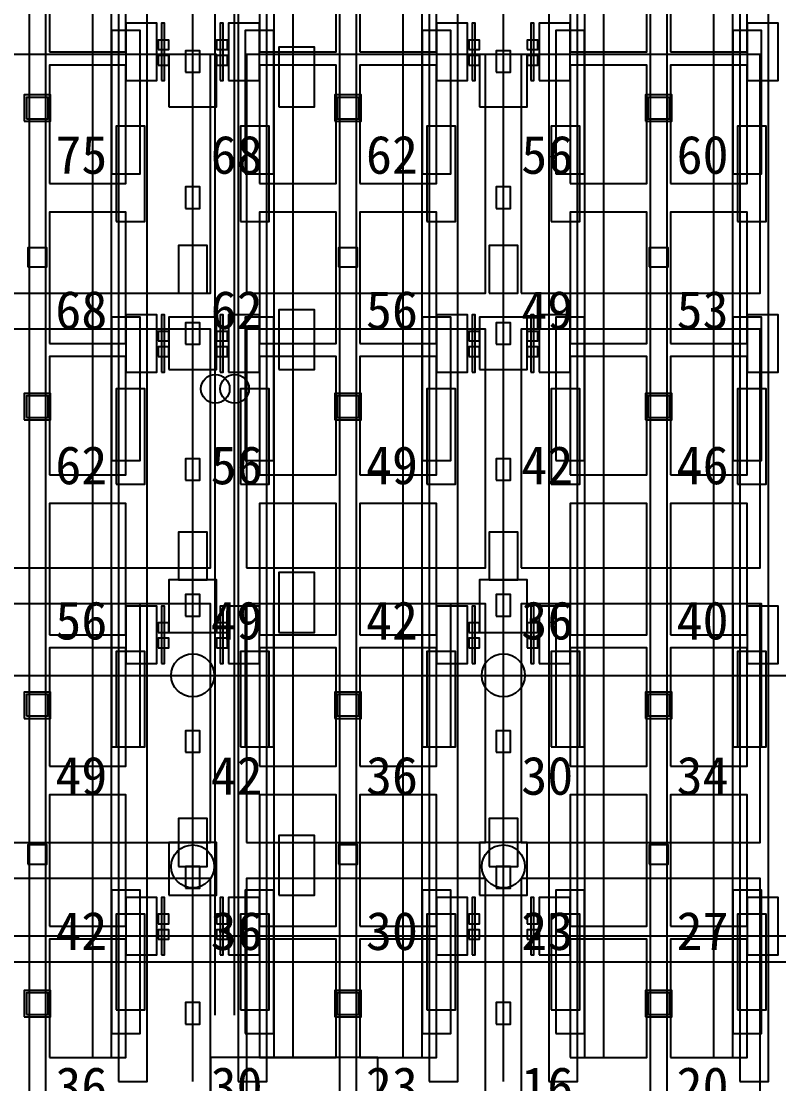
# Model space of a CAD drawing. Header units: metres. Extents: x -1640 to 1560, y -268 to 2338.
# Drawn here: x -196.93 to -165.22, y 889.9 to 934.39 of the extents above; entities that cross this region are included whole.
import ezdxf

# ---------------------------------------------------------------- set-up
doc = ezdxf.new("R2010")
doc.units = ezdxf.units.M
for name, color, linetype in [('1F_CHL', 4, 'Continuous'), ('1F_EHS_GAS_DETECTOR', 6, 'Continuous'), ('1F_PUMP', 2, 'Continuous'), ('1F_SCR', 3, 'Continuous'), ('1F_STRUCT_COLUMN', 8, 'Continuous'), ('2F_CSF_LATERAL_RACK_CONCEPT', 9, 'Continuous'), ('2F_EHS_GAS_DETECTOR', 6, 'Continuous'), ('2F_RFG', 5, 'Continuous'), ('2F_STRUCT_COLUMN', 8, 'Continuous'), ('2F_VMB', 6, 'Continuous'), ('3F_CLEANROOM_OVERHEAD_PIPE_DUCT_CONCEPT', 9, 'Continuous'), ('3F_EHS_EGRESS_DIST_M', 2, 'Continuous'), ('3F_FOUP', 5, 'Continuous'), ('3F_OHT', 9, 'Continuous'), ('3F_OHTV', 1, 'Continuous'), ('3F_PHOTO', 1, 'Continuous'), ('3F_STRUCT_COLUMN', 8, 'Continuous'), ('3F_TBAR', 6, 'Continuous'), ('4F_FFU', 1, 'Continuous'), ('4F_STRUCT_PLENUM_TRUSS_CONCEPT', 9, 'Continuous'), ('5F_CHL', 4, 'Continuous'), ('5F_EHS_GAS_DETECTOR', 6, 'Continuous'), ('5F_PUMP', 2, 'Continuous'), ('5F_SCR', 3, 'Continuous'), ('5F_STRUCT_COLUMN', 8, 'Continuous'), ('6F_CSF_LATERAL_RACK_CONCEPT', 9, 'Continuous'), ('6F_EHS_GAS_DETECTOR', 6, 'Continuous'), ('6F_RFG', 5, 'Continuous'), ('6F_STRUCT_COLUMN', 8, 'Continuous'), ('6F_VMB', 6, 'Continuous'), ('7F_CLEANROOM_OVERHEAD_PIPE_DUCT_CONCEPT', 9, 'Continuous'), ('7F_EHS_EGRESS_DIST_M', 2, 'Continuous'), ('7F_FOUP', 5, 'Continuous'), ('7F_OHT', 9, 'Continuous'), ('7F_OHTV', 1, 'Continuous'), ('7F_PHOTO', 1, 'Continuous'), ('7F_STRUCT_COLUMN', 8, 'Continuous'), ('7F_TBAR', 6, 'Continuous'), ('8F_FFU', 1, 'Continuous'), ('8F_STRUCT_PLENUM_TRUSS_CONCEPT', 9, 'Continuous'), ('RF_RSC', 4, 'Continuous'), ('UTIL_GAS.SPEC_CONCEPT', 3, 'Continuous'), ('UTIL_PCW.R_CONCEPT', 1, 'Continuous'), ('UTIL_PCW.R_RISER', 1, 'Continuous'), ('UTIL_PCW.S_CONCEPT', 6, 'Continuous'), ('UTIL_PCW.S_RISER', 6, 'Continuous'), ('UTIL_UPW.R_CONCEPT', 2, 'Continuous'), ('UTIL_UPW.S_CONCEPT', 1, 'Continuous')]:
    doc.layers.add(name, color=color, linetype=linetype)

msp = doc.modelspace()

# ---------------------------------------------------------------- linework, layer by layer
at = {"layer": '1F_CHL'}
for points in [[(-186.15, 930.8), (-184.65, 930.8), (-184.65, 933.3), (-186.15, 933.3)], [(-186.15, 919.8), (-184.65, 919.8), (-184.65, 922.3), (-186.15, 922.3)], [(-186.15, 908.8), (-184.65, 908.8), (-184.65, 911.3), (-186.15, 911.3)], [(-186.15, 897.8), (-184.65, 897.8), (-184.65, 900.3), (-186.15, 900.3)]]:
    msp.add_lwpolyline(points, close=True, dxfattribs=at)
at = {"layer": '1F_EHS_GAS_DETECTOR'}
for centre in [(-189.75, 899), (-176.75, 899)]:
    msp.add_circle(centre, 0.9, dxfattribs=at)
at = {"layer": '1F_PUMP'}
for points in [[(-192.95, 926), (-191.75, 926), (-191.75, 930), (-192.95, 930)], [(-187.75, 926), (-186.55, 926), (-186.55, 930), (-187.75, 930)], [(-179.95, 926), (-178.75, 926), (-178.75, 930), (-179.95, 930)], [(-174.75, 926), (-173.55, 926), (-173.55, 930), (-174.75, 930)], [(-166.95, 926), (-165.75, 926), (-165.75, 930), (-166.95, 930)], [(-192.95, 915), (-191.75, 915), (-191.75, 919), (-192.95, 919)], [(-187.75, 915), (-186.55, 915), (-186.55, 919), (-187.75, 919)], [(-179.95, 915), (-178.75, 915), (-178.75, 919), (-179.95, 919)], [(-174.75, 915), (-173.55, 915), (-173.55, 919), (-174.75, 919)], [(-166.95, 915), (-165.75, 915), (-165.75, 919), (-166.95, 919)], [(-192.95, 904), (-191.75, 904), (-191.75, 908), (-192.95, 908)], [(-187.75, 904), (-186.55, 904), (-186.55, 908), (-187.75, 908)], [(-179.95, 904), (-178.75, 904), (-178.75, 908), (-179.95, 908)], [(-174.75, 904), (-173.55, 904), (-173.55, 908), (-174.75, 908)], [(-166.95, 904), (-165.75, 904), (-165.75, 908), (-166.95, 908)], [(-192.95, 893), (-191.75, 893), (-191.75, 897), (-192.95, 897)], [(-187.75, 893), (-186.55, 893), (-186.55, 897), (-187.75, 897)], [(-179.95, 893), (-178.75, 893), (-178.75, 897), (-179.95, 897)], [(-174.75, 893), (-173.55, 893), (-173.55, 897), (-174.75, 897)], [(-166.95, 893), (-165.75, 893), (-165.75, 897), (-166.95, 897)]]:
    msp.add_lwpolyline(points, close=True, dxfattribs=at)
at = {"layer": '1F_SCR'}
for points in [[(-190.75, 930.8), (-188.75, 930.8), (-188.75, 933), (-190.75, 933)], [(-177.75, 930.8), (-175.75, 930.8), (-175.75, 933), (-177.75, 933)], [(-190.75, 919.8), (-188.75, 919.8), (-188.75, 922), (-190.75, 922)], [(-177.75, 919.8), (-175.75, 919.8), (-175.75, 922), (-177.75, 922)], [(-190.75, 908.8), (-188.75, 908.8), (-188.75, 911), (-190.75, 911)], [(-177.75, 908.8), (-175.75, 908.8), (-175.75, 911), (-177.75, 911)], [(-190.75, 897.8), (-188.75, 897.8), (-188.75, 900), (-190.75, 900)], [(-177.75, 897.8), (-175.75, 897.8), (-175.75, 900), (-177.75, 900)]]:
    msp.add_lwpolyline(points, close=True, dxfattribs=at)
at = {"layer": '1F_STRUCT_COLUMN'}
for points in [[(-196.8, 930.2), (-195.7, 930.2), (-195.7, 931.3), (-196.8, 931.3)], [(-183.8, 930.2), (-182.7, 930.2), (-182.7, 931.3), (-183.8, 931.3)], [(-170.8, 930.2), (-169.7, 930.2), (-169.7, 931.3), (-170.8, 931.3)], [(-196.8, 917.7), (-195.7, 917.7), (-195.7, 918.8), (-196.8, 918.8)], [(-183.8, 917.7), (-182.7, 917.7), (-182.7, 918.8), (-183.8, 918.8)], [(-170.8, 917.7), (-169.7, 917.7), (-169.7, 918.8), (-170.8, 918.8)], [(-196.8, 905.2), (-195.7, 905.2), (-195.7, 906.3), (-196.8, 906.3)], [(-183.8, 905.2), (-182.7, 905.2), (-182.7, 906.3), (-183.8, 906.3)], [(-170.8, 905.2), (-169.7, 905.2), (-169.7, 906.3), (-170.8, 906.3)], [(-196.8, 892.7), (-195.7, 892.7), (-195.7, 893.8), (-196.8, 893.8)], [(-183.8, 892.7), (-182.7, 892.7), (-182.7, 893.8), (-183.8, 893.8)], [(-170.8, 892.7), (-169.7, 892.7), (-169.7, 893.8), (-170.8, 893.8)]]:
    msp.add_lwpolyline(points, close=True, dxfattribs=at)
at = {"layer": '2F_CSF_LATERAL_RACK_CONCEPT'}
for points in [[(-193.95, 891), (-193.15, 891), (-193.15, 1041), (-193.95, 1041)], [(-186.35, 891), (-185.55, 891), (-185.55, 1041), (-186.35, 1041)], [(-180.95, 891), (-180.15, 891), (-180.15, 1041), (-180.95, 1041)], [(-173.35, 891), (-172.55, 891), (-172.55, 1041), (-173.35, 1041)], [(-167.95, 891), (-167.15, 891), (-167.15, 1041), (-167.95, 1041)]]:
    msp.add_lwpolyline(points, close=True, dxfattribs=at)
at = {"layer": '2F_EHS_GAS_DETECTOR'}
for centre in [(-189.75, 907), (-176.75, 907)]:
    msp.add_circle(centre, 0.9, dxfattribs=at)
at = {"layer": '2F_RFG'}
for points in [[(-193.15, 928), (-191.95, 928), (-191.95, 934), (-193.15, 934)], [(-187.55, 928), (-186.35, 928), (-186.35, 934), (-187.55, 934)], [(-180.15, 928), (-178.95, 928), (-178.95, 934), (-180.15, 934)], [(-174.55, 928), (-173.35, 928), (-173.35, 934), (-174.55, 934)], [(-167.15, 928), (-165.95, 928), (-165.95, 934), (-167.15, 934)], [(-193.15, 916), (-191.95, 916), (-191.95, 922), (-193.15, 922)], [(-187.55, 916), (-186.35, 916), (-186.35, 922), (-187.55, 922)], [(-180.15, 916), (-178.95, 916), (-178.95, 922), (-180.15, 922)], [(-174.55, 916), (-173.35, 916), (-173.35, 922), (-174.55, 922)], [(-167.15, 916), (-165.95, 916), (-165.95, 922), (-167.15, 922)], [(-193.15, 904), (-191.95, 904), (-191.95, 910), (-193.15, 910)], [(-187.55, 904), (-186.35, 904), (-186.35, 910), (-187.55, 910)], [(-180.15, 904), (-178.95, 904), (-178.95, 910), (-180.15, 910)], [(-174.55, 904), (-173.35, 904), (-173.35, 910), (-174.55, 910)], [(-167.15, 904), (-165.95, 904), (-165.95, 910), (-167.15, 910)], [(-193.15, 892), (-191.95, 892), (-191.95, 898), (-193.15, 898)], [(-187.55, 892), (-186.35, 892), (-186.35, 898), (-187.55, 898)], [(-180.15, 892), (-178.95, 892), (-178.95, 898), (-180.15, 898)], [(-174.55, 892), (-173.35, 892), (-173.35, 898), (-174.55, 898)], [(-167.15, 892), (-165.95, 892), (-165.95, 898), (-167.15, 898)]]:
    msp.add_lwpolyline(points, close=True, dxfattribs=at)
at = {"layer": '2F_STRUCT_COLUMN'}
for points in [[(-196.7, 930.3), (-195.8, 930.3), (-195.8, 931.2), (-196.7, 931.2)], [(-183.7, 930.3), (-182.8, 930.3), (-182.8, 931.2), (-183.7, 931.2)], [(-170.7, 930.3), (-169.8, 930.3), (-169.8, 931.2), (-170.7, 931.2)], [(-196.7, 917.8), (-195.8, 917.8), (-195.8, 918.7), (-196.7, 918.7)], [(-183.7, 917.8), (-182.8, 917.8), (-182.8, 918.7), (-183.7, 918.7)], [(-170.7, 917.8), (-169.8, 917.8), (-169.8, 918.7), (-170.7, 918.7)], [(-196.7, 905.3), (-195.8, 905.3), (-195.8, 906.2), (-196.7, 906.2)], [(-183.7, 905.3), (-182.8, 905.3), (-182.8, 906.2), (-183.7, 906.2)], [(-170.7, 905.3), (-169.8, 905.3), (-169.8, 906.2), (-170.7, 906.2)], [(-196.7, 892.8), (-195.8, 892.8), (-195.8, 893.7), (-196.7, 893.7)], [(-183.7, 892.8), (-182.8, 892.8), (-182.8, 893.7), (-183.7, 893.7)], [(-170.7, 892.8), (-169.8, 892.8), (-169.8, 893.7), (-170.7, 893.7)]]:
    msp.add_lwpolyline(points, close=True, dxfattribs=at)
at = {"layer": '2F_VMB'}
for points in [[(-190.35, 923), (-189.15, 923), (-189.15, 925), (-190.35, 925)], [(-177.35, 923), (-176.15, 923), (-176.15, 925), (-177.35, 925)], [(-190.35, 911), (-189.15, 911), (-189.15, 913), (-190.35, 913)], [(-177.35, 911), (-176.15, 911), (-176.15, 913), (-177.35, 913)], [(-190.35, 899), (-189.15, 899), (-189.15, 901), (-190.35, 901)], [(-177.35, 899), (-176.15, 899), (-176.15, 901), (-177.35, 901)]]:
    msp.add_lwpolyline(points, close=True, dxfattribs=at)
at = {"layer": '3F_CLEANROOM_OVERHEAD_PIPE_DUCT_CONCEPT'}
for points in [[(-192.85, 890), (-191.65, 890), (-191.65, 1042), (-192.85, 1042)], [(-187.85, 890), (-186.65, 890), (-186.65, 1042), (-187.85, 1042)], [(-179.85, 890), (-178.65, 890), (-178.65, 1042), (-179.85, 1042)], [(-174.85, 890), (-173.65, 890), (-173.65, 1042), (-174.85, 1042)], [(-166.85, 890), (-165.65, 890), (-165.65, 1042), (-166.85, 1042)]]:
    msp.add_lwpolyline(points, close=True, dxfattribs=at)
at = {"layer": '3F_FOUP'}
for points in [[(-191.2, 933.2), (-190.75, 933.2), (-190.75, 933.6), (-191.2, 933.6)], [(-188.75, 933.2), (-188.3, 933.2), (-188.3, 933.6), (-188.75, 933.6)], [(-178.2, 933.2), (-177.75, 933.2), (-177.75, 933.6), (-178.2, 933.6)], [(-175.75, 933.2), (-175.3, 933.2), (-175.3, 933.6), (-175.75, 933.6)], [(-191.2, 932.55), (-190.75, 932.55), (-190.75, 932.95), (-191.2, 932.95)], [(-188.75, 932.55), (-188.3, 932.55), (-188.3, 932.95), (-188.75, 932.95)], [(-178.2, 932.55), (-177.75, 932.55), (-177.75, 932.95), (-178.2, 932.95)], [(-175.75, 932.55), (-175.3, 932.55), (-175.3, 932.95), (-175.75, 932.95)], [(-191.2, 921), (-190.75, 921), (-190.75, 921.4), (-191.2, 921.4)], [(-188.75, 921), (-188.3, 921), (-188.3, 921.4), (-188.75, 921.4)], [(-178.2, 921), (-177.75, 921), (-177.75, 921.4), (-178.2, 921.4)], [(-175.75, 921), (-175.3, 921), (-175.3, 921.4), (-175.75, 921.4)], [(-191.2, 920.35), (-190.75, 920.35), (-190.75, 920.75), (-191.2, 920.75)], [(-188.75, 920.35), (-188.3, 920.35), (-188.3, 920.75), (-188.75, 920.75)], [(-178.2, 920.35), (-177.75, 920.35), (-177.75, 920.75), (-178.2, 920.75)], [(-175.75, 920.35), (-175.3, 920.35), (-175.3, 920.75), (-175.75, 920.75)], [(-191.2, 908.8), (-190.75, 908.8), (-190.75, 909.2), (-191.2, 909.2)], [(-188.75, 908.8), (-188.3, 908.8), (-188.3, 909.2), (-188.75, 909.2)], [(-178.2, 908.8), (-177.75, 908.8), (-177.75, 909.2), (-178.2, 909.2)], [(-175.75, 908.8), (-175.3, 908.8), (-175.3, 909.2), (-175.75, 909.2)], [(-191.2, 908.15), (-190.75, 908.15), (-190.75, 908.55), (-191.2, 908.55)], [(-188.75, 908.15), (-188.3, 908.15), (-188.3, 908.55), (-188.75, 908.55)], [(-178.2, 908.15), (-177.75, 908.15), (-177.75, 908.55), (-178.2, 908.55)], [(-175.75, 908.15), (-175.3, 908.15), (-175.3, 908.55), (-175.75, 908.55)], [(-191.2, 896.6), (-190.75, 896.6), (-190.75, 897), (-191.2, 897)], [(-188.75, 896.6), (-188.3, 896.6), (-188.3, 897), (-188.75, 897)], [(-178.2, 896.6), (-177.75, 896.6), (-177.75, 897), (-178.2, 897)], [(-175.75, 896.6), (-175.3, 896.6), (-175.3, 897), (-175.75, 897)], [(-191.2, 895.95), (-190.75, 895.95), (-190.75, 896.35), (-191.2, 896.35)], [(-188.75, 895.95), (-188.3, 895.95), (-188.3, 896.35), (-188.75, 896.35)], [(-178.2, 895.95), (-177.75, 895.95), (-177.75, 896.35), (-178.2, 896.35)], [(-175.75, 895.95), (-175.3, 895.95), (-175.3, 896.35), (-175.75, 896.35)]]:
    msp.add_lwpolyline(points, close=True, dxfattribs=at)
at = {"layer": '3F_OHT'}
for p, q in [((-189.75, 890), (-189.75, 962)), ((-176.75, 890), (-176.75, 962))]:
    msp.add_line(p, q, dxfattribs=at)
at = {"layer": '3F_OHTV'}
for points in [[(-190.05, 932.25), (-189.45, 932.25), (-189.45, 933.15), (-190.05, 933.15)], [(-177.05, 932.25), (-176.45, 932.25), (-176.45, 933.15), (-177.05, 933.15)], [(-190.05, 926.55), (-189.45, 926.55), (-189.45, 927.45), (-190.05, 927.45)], [(-177.05, 926.55), (-176.45, 926.55), (-176.45, 927.45), (-177.05, 927.45)], [(-190.05, 920.86), (-189.45, 920.86), (-189.45, 921.76), (-190.05, 921.76)], [(-177.05, 920.86), (-176.45, 920.86), (-176.45, 921.76), (-177.05, 921.76)], [(-190.05, 915.17), (-189.45, 915.17), (-189.45, 916.07), (-190.05, 916.07)], [(-177.05, 915.17), (-176.45, 915.17), (-176.45, 916.07), (-177.05, 916.07)], [(-190.05, 909.48), (-189.45, 909.48), (-189.45, 910.38), (-190.05, 910.38)], [(-177.05, 909.48), (-176.45, 909.48), (-176.45, 910.38), (-177.05, 910.38)], [(-190.05, 903.78), (-189.45, 903.78), (-189.45, 904.68), (-190.05, 904.68)], [(-177.05, 903.78), (-176.45, 903.78), (-176.45, 904.68), (-177.05, 904.68)], [(-190.05, 898.09), (-189.45, 898.09), (-189.45, 898.99), (-190.05, 898.99)], [(-177.05, 898.09), (-176.45, 898.09), (-176.45, 898.99), (-177.05, 898.99)], [(-190.05, 892.4), (-189.45, 892.4), (-189.45, 893.3), (-190.05, 893.3)], [(-177.05, 892.4), (-176.45, 892.4), (-176.45, 893.3), (-177.05, 893.3)]]:
    msp.add_lwpolyline(points, close=True, dxfattribs=at)
at = {"layer": '3F_PHOTO'}
for points in [[(-195.75, 933.1), (-192.55, 933.1), (-192.55, 938.6), (-195.75, 938.6)], [(-186.95, 933.1), (-183.75, 933.1), (-183.75, 938.6), (-186.95, 938.6)], [(-182.75, 933.1), (-179.55, 933.1), (-179.55, 938.6), (-182.75, 938.6)], [(-173.95, 933.1), (-170.75, 933.1), (-170.75, 938.6), (-173.95, 938.6)], [(-169.75, 933.1), (-166.55, 933.1), (-166.55, 938.6), (-169.75, 938.6)], [(-192.55, 931.9), (-191.25, 931.9), (-191.25, 934.3), (-192.55, 934.3)], [(-188.25, 931.9), (-186.95, 931.9), (-186.95, 934.3), (-188.25, 934.3)], [(-179.55, 931.9), (-178.25, 931.9), (-178.25, 934.3), (-179.55, 934.3)], [(-175.25, 931.9), (-173.95, 931.9), (-173.95, 934.3), (-175.25, 934.3)], [(-166.55, 931.9), (-165.25, 931.9), (-165.25, 934.3), (-166.55, 934.3)], [(-195.75, 927.6), (-192.55, 927.6), (-192.55, 932.55), (-195.75, 932.55)], [(-186.95, 927.6), (-183.75, 927.6), (-183.75, 932.55), (-186.95, 932.55)], [(-182.75, 927.6), (-179.55, 927.6), (-179.55, 932.55), (-182.75, 932.55)], [(-173.95, 927.6), (-170.75, 927.6), (-170.75, 932.55), (-173.95, 932.55)], [(-169.75, 927.6), (-166.55, 927.6), (-166.55, 932.55), (-169.75, 932.55)], [(-195.75, 920.9), (-192.55, 920.9), (-192.55, 926.4), (-195.75, 926.4)], [(-186.95, 920.9), (-183.75, 920.9), (-183.75, 926.4), (-186.95, 926.4)], [(-182.75, 920.9), (-179.55, 920.9), (-179.55, 926.4), (-182.75, 926.4)], [(-173.95, 920.9), (-170.75, 920.9), (-170.75, 926.4), (-173.95, 926.4)], [(-169.75, 920.9), (-166.55, 920.9), (-166.55, 926.4), (-169.75, 926.4)], [(-192.55, 919.7), (-191.25, 919.7), (-191.25, 922.1), (-192.55, 922.1)], [(-188.25, 919.7), (-186.95, 919.7), (-186.95, 922.1), (-188.25, 922.1)], [(-179.55, 919.7), (-178.25, 919.7), (-178.25, 922.1), (-179.55, 922.1)], [(-175.25, 919.7), (-173.95, 919.7), (-173.95, 922.1), (-175.25, 922.1)], [(-166.55, 919.7), (-165.25, 919.7), (-165.25, 922.1), (-166.55, 922.1)], [(-195.75, 915.4), (-192.55, 915.4), (-192.55, 920.35), (-195.75, 920.35)], [(-186.95, 915.4), (-183.75, 915.4), (-183.75, 920.35), (-186.95, 920.35)], [(-182.75, 915.4), (-179.55, 915.4), (-179.55, 920.35), (-182.75, 920.35)], [(-173.95, 915.4), (-170.75, 915.4), (-170.75, 920.35), (-173.95, 920.35)], [(-169.75, 915.4), (-166.55, 915.4), (-166.55, 920.35), (-169.75, 920.35)], [(-195.75, 908.7), (-192.55, 908.7), (-192.55, 914.2), (-195.75, 914.2)], [(-186.95, 908.7), (-183.75, 908.7), (-183.75, 914.2), (-186.95, 914.2)], [(-182.75, 908.7), (-179.55, 908.7), (-179.55, 914.2), (-182.75, 914.2)], [(-173.95, 908.7), (-170.75, 908.7), (-170.75, 914.2), (-173.95, 914.2)], [(-169.75, 908.7), (-166.55, 908.7), (-166.55, 914.2), (-169.75, 914.2)], [(-192.55, 907.5), (-191.25, 907.5), (-191.25, 909.9), (-192.55, 909.9)], [(-188.25, 907.5), (-186.95, 907.5), (-186.95, 909.9), (-188.25, 909.9)], [(-179.55, 907.5), (-178.25, 907.5), (-178.25, 909.9), (-179.55, 909.9)], [(-175.25, 907.5), (-173.95, 907.5), (-173.95, 909.9), (-175.25, 909.9)], [(-166.55, 907.5), (-165.25, 907.5), (-165.25, 909.9), (-166.55, 909.9)], [(-195.75, 903.2), (-192.55, 903.2), (-192.55, 908.15), (-195.75, 908.15)], [(-186.95, 903.2), (-183.75, 903.2), (-183.75, 908.15), (-186.95, 908.15)], [(-182.75, 903.2), (-179.55, 903.2), (-179.55, 908.15), (-182.75, 908.15)], [(-173.95, 903.2), (-170.75, 903.2), (-170.75, 908.15), (-173.95, 908.15)], [(-169.75, 903.2), (-166.55, 903.2), (-166.55, 908.15), (-169.75, 908.15)], [(-195.75, 896.5), (-192.55, 896.5), (-192.55, 902), (-195.75, 902)], [(-186.95, 896.5), (-183.75, 896.5), (-183.75, 902), (-186.95, 902)], [(-182.75, 896.5), (-179.55, 896.5), (-179.55, 902), (-182.75, 902)], [(-173.95, 896.5), (-170.75, 896.5), (-170.75, 902), (-173.95, 902)], [(-169.75, 896.5), (-166.55, 896.5), (-166.55, 902), (-169.75, 902)], [(-192.55, 895.3), (-191.25, 895.3), (-191.25, 897.7), (-192.55, 897.7)], [(-188.25, 895.3), (-186.95, 895.3), (-186.95, 897.7), (-188.25, 897.7)], [(-179.55, 895.3), (-178.25, 895.3), (-178.25, 897.7), (-179.55, 897.7)], [(-175.25, 895.3), (-173.95, 895.3), (-173.95, 897.7), (-175.25, 897.7)], [(-166.55, 895.3), (-165.25, 895.3), (-165.25, 897.7), (-166.55, 897.7)], [(-195.75, 891), (-192.55, 891), (-192.55, 895.95), (-195.75, 895.95)], [(-186.95, 891), (-183.75, 891), (-183.75, 895.95), (-186.95, 895.95)], [(-182.75, 891), (-179.55, 891), (-179.55, 895.95), (-182.75, 895.95)], [(-173.95, 891), (-170.75, 891), (-170.75, 895.95), (-173.95, 895.95)], [(-169.75, 891), (-166.55, 891), (-166.55, 895.95), (-169.75, 895.95)]]:
    msp.add_lwpolyline(points, close=True, dxfattribs=at)
at = {"layer": '3F_STRUCT_COLUMN'}
for points in [[(-196.65, 924.1), (-195.85, 924.1), (-195.85, 924.9), (-196.65, 924.9)], [(-183.65, 924.1), (-182.85, 924.1), (-182.85, 924.9), (-183.65, 924.9)], [(-170.65, 924.1), (-169.85, 924.1), (-169.85, 924.9), (-170.65, 924.9)], [(-196.65, 899.1), (-195.85, 899.1), (-195.85, 899.9), (-196.65, 899.9)], [(-183.65, 899.1), (-182.85, 899.1), (-182.85, 899.9), (-183.65, 899.9)], [(-170.65, 899.1), (-169.85, 899.1), (-169.85, 899.9), (-170.65, 899.9)]]:
    msp.add_lwpolyline(points, close=True, dxfattribs=at)
at = {"layer": '3F_TBAR'}
for points in [[(-191.05, 931.9), (-190.93, 931.9), (-190.93, 934.3), (-191.05, 934.3)], [(-188.6, 931.9), (-188.48, 931.9), (-188.48, 934.3), (-188.6, 934.3)], [(-178.05, 931.9), (-177.93, 931.9), (-177.93, 934.3), (-178.05, 934.3)], [(-175.6, 931.9), (-175.48, 931.9), (-175.48, 934.3), (-175.6, 934.3)], [(-191.05, 919.7), (-190.93, 919.7), (-190.93, 922.1), (-191.05, 922.1)], [(-188.6, 919.7), (-188.48, 919.7), (-188.48, 922.1), (-188.6, 922.1)], [(-178.05, 919.7), (-177.93, 919.7), (-177.93, 922.1), (-178.05, 922.1)], [(-175.6, 919.7), (-175.48, 919.7), (-175.48, 922.1), (-175.6, 922.1)], [(-191.05, 907.5), (-190.93, 907.5), (-190.93, 909.9), (-191.05, 909.9)], [(-188.6, 907.5), (-188.48, 907.5), (-188.48, 909.9), (-188.6, 909.9)], [(-178.05, 907.5), (-177.93, 907.5), (-177.93, 909.9), (-178.05, 909.9)], [(-175.6, 907.5), (-175.48, 907.5), (-175.48, 909.9), (-175.6, 909.9)], [(-191.05, 895.3), (-190.93, 895.3), (-190.93, 897.7), (-191.05, 897.7)], [(-188.6, 895.3), (-188.48, 895.3), (-188.48, 897.7), (-188.6, 897.7)], [(-178.05, 895.3), (-177.93, 895.3), (-177.93, 897.7), (-178.05, 897.7)], [(-175.6, 895.3), (-175.48, 895.3), (-175.48, 897.7), (-175.6, 897.7)]]:
    msp.add_lwpolyline(points, close=True, dxfattribs=at)
at = {"layer": '4F_FFU'}
for points in [[(-199, 923), (-189, 923), (-189, 933), (-199, 933)], [(-187.5, 923), (-177.5, 923), (-177.5, 933), (-187.5, 933)], [(-176, 923), (-166, 923), (-166, 933), (-176, 933)], [(-199, 911.5), (-189, 911.5), (-189, 921.5), (-199, 921.5)], [(-187.5, 911.5), (-177.5, 911.5), (-177.5, 921.5), (-187.5, 921.5)], [(-176, 911.5), (-166, 911.5), (-166, 921.5), (-176, 921.5)], [(-199, 900), (-189, 900), (-189, 910), (-199, 910)], [(-187.5, 900), (-177.5, 900), (-177.5, 910), (-187.5, 910)], [(-176, 900), (-166, 900), (-166, 910), (-176, 910)], [(-199, 888.5), (-189, 888.5), (-189, 898.5), (-199, 898.5)], [(-187.5, 888.5), (-177.5, 888.5), (-177.5, 898.5), (-187.5, 898.5)], [(-176, 888.5), (-166, 888.5), (-166, 898.5), (-176, 898.5)]]:
    msp.add_lwpolyline(points, close=True, dxfattribs=at)
at = {"layer": '4F_STRUCT_PLENUM_TRUSS_CONCEPT'}
for points in [[(-196.6, 887), (-195.9, 887), (-195.9, 1045), (-196.6, 1045)], [(-183.6, 887), (-182.9, 887), (-182.9, 1045), (-183.6, 1045)], [(-170.6, 887), (-169.9, 887), (-169.9, 1045), (-170.6, 1045)]]:
    msp.add_lwpolyline(points, close=True, dxfattribs=at)
at = {"layer": '5F_CHL'}
for points in [[(-186.15, 930.8), (-184.65, 930.8), (-184.65, 933.3), (-186.15, 933.3)], [(-186.15, 919.8), (-184.65, 919.8), (-184.65, 922.3), (-186.15, 922.3)], [(-186.15, 908.8), (-184.65, 908.8), (-184.65, 911.3), (-186.15, 911.3)], [(-186.15, 897.8), (-184.65, 897.8), (-184.65, 900.3), (-186.15, 900.3)]]:
    msp.add_lwpolyline(points, close=True, dxfattribs=at)
at = {"layer": '5F_EHS_GAS_DETECTOR'}
for centre in [(-189.75, 899), (-176.75, 899)]:
    msp.add_circle(centre, 0.9, dxfattribs=at)
at = {"layer": '5F_PUMP'}
for points in [[(-192.95, 926), (-191.75, 926), (-191.75, 930), (-192.95, 930)], [(-187.75, 926), (-186.55, 926), (-186.55, 930), (-187.75, 930)], [(-179.95, 926), (-178.75, 926), (-178.75, 930), (-179.95, 930)], [(-174.75, 926), (-173.55, 926), (-173.55, 930), (-174.75, 930)], [(-166.95, 926), (-165.75, 926), (-165.75, 930), (-166.95, 930)], [(-192.95, 915), (-191.75, 915), (-191.75, 919), (-192.95, 919)], [(-187.75, 915), (-186.55, 915), (-186.55, 919), (-187.75, 919)], [(-179.95, 915), (-178.75, 915), (-178.75, 919), (-179.95, 919)], [(-174.75, 915), (-173.55, 915), (-173.55, 919), (-174.75, 919)], [(-166.95, 915), (-165.75, 915), (-165.75, 919), (-166.95, 919)], [(-192.95, 904), (-191.75, 904), (-191.75, 908), (-192.95, 908)], [(-187.75, 904), (-186.55, 904), (-186.55, 908), (-187.75, 908)], [(-179.95, 904), (-178.75, 904), (-178.75, 908), (-179.95, 908)], [(-174.75, 904), (-173.55, 904), (-173.55, 908), (-174.75, 908)], [(-166.95, 904), (-165.75, 904), (-165.75, 908), (-166.95, 908)], [(-192.95, 893), (-191.75, 893), (-191.75, 897), (-192.95, 897)], [(-187.75, 893), (-186.55, 893), (-186.55, 897), (-187.75, 897)], [(-179.95, 893), (-178.75, 893), (-178.75, 897), (-179.95, 897)], [(-174.75, 893), (-173.55, 893), (-173.55, 897), (-174.75, 897)], [(-166.95, 893), (-165.75, 893), (-165.75, 897), (-166.95, 897)]]:
    msp.add_lwpolyline(points, close=True, dxfattribs=at)
at = {"layer": '5F_SCR'}
for points in [[(-190.75, 930.8), (-188.75, 930.8), (-188.75, 933), (-190.75, 933)], [(-177.75, 930.8), (-175.75, 930.8), (-175.75, 933), (-177.75, 933)], [(-190.75, 919.8), (-188.75, 919.8), (-188.75, 922), (-190.75, 922)], [(-177.75, 919.8), (-175.75, 919.8), (-175.75, 922), (-177.75, 922)], [(-190.75, 908.8), (-188.75, 908.8), (-188.75, 911), (-190.75, 911)], [(-177.75, 908.8), (-175.75, 908.8), (-175.75, 911), (-177.75, 911)], [(-190.75, 897.8), (-188.75, 897.8), (-188.75, 900), (-190.75, 900)], [(-177.75, 897.8), (-175.75, 897.8), (-175.75, 900), (-177.75, 900)]]:
    msp.add_lwpolyline(points, close=True, dxfattribs=at)
at = {"layer": '5F_STRUCT_COLUMN'}
for points in [[(-196.8, 930.2), (-195.7, 930.2), (-195.7, 931.3), (-196.8, 931.3)], [(-183.8, 930.2), (-182.7, 930.2), (-182.7, 931.3), (-183.8, 931.3)], [(-170.8, 930.2), (-169.7, 930.2), (-169.7, 931.3), (-170.8, 931.3)], [(-196.8, 917.7), (-195.7, 917.7), (-195.7, 918.8), (-196.8, 918.8)], [(-183.8, 917.7), (-182.7, 917.7), (-182.7, 918.8), (-183.8, 918.8)], [(-170.8, 917.7), (-169.7, 917.7), (-169.7, 918.8), (-170.8, 918.8)], [(-196.8, 905.2), (-195.7, 905.2), (-195.7, 906.3), (-196.8, 906.3)], [(-183.8, 905.2), (-182.7, 905.2), (-182.7, 906.3), (-183.8, 906.3)], [(-170.8, 905.2), (-169.7, 905.2), (-169.7, 906.3), (-170.8, 906.3)], [(-196.8, 892.7), (-195.7, 892.7), (-195.7, 893.8), (-196.8, 893.8)], [(-183.8, 892.7), (-182.7, 892.7), (-182.7, 893.8), (-183.8, 893.8)], [(-170.8, 892.7), (-169.7, 892.7), (-169.7, 893.8), (-170.8, 893.8)]]:
    msp.add_lwpolyline(points, close=True, dxfattribs=at)
at = {"layer": '6F_CSF_LATERAL_RACK_CONCEPT'}
for points in [[(-193.95, 891), (-193.15, 891), (-193.15, 1041), (-193.95, 1041)], [(-186.35, 891), (-185.55, 891), (-185.55, 1041), (-186.35, 1041)], [(-180.95, 891), (-180.15, 891), (-180.15, 1041), (-180.95, 1041)], [(-173.35, 891), (-172.55, 891), (-172.55, 1041), (-173.35, 1041)], [(-167.95, 891), (-167.15, 891), (-167.15, 1041), (-167.95, 1041)]]:
    msp.add_lwpolyline(points, close=True, dxfattribs=at)
at = {"layer": '6F_EHS_GAS_DETECTOR'}
for centre in [(-189.75, 907), (-176.75, 907)]:
    msp.add_circle(centre, 0.9, dxfattribs=at)
at = {"layer": '6F_RFG'}
for points in [[(-193.15, 928), (-191.95, 928), (-191.95, 934), (-193.15, 934)], [(-187.55, 928), (-186.35, 928), (-186.35, 934), (-187.55, 934)], [(-180.15, 928), (-178.95, 928), (-178.95, 934), (-180.15, 934)], [(-174.55, 928), (-173.35, 928), (-173.35, 934), (-174.55, 934)], [(-167.15, 928), (-165.95, 928), (-165.95, 934), (-167.15, 934)], [(-193.15, 916), (-191.95, 916), (-191.95, 922), (-193.15, 922)], [(-187.55, 916), (-186.35, 916), (-186.35, 922), (-187.55, 922)], [(-180.15, 916), (-178.95, 916), (-178.95, 922), (-180.15, 922)], [(-174.55, 916), (-173.35, 916), (-173.35, 922), (-174.55, 922)], [(-167.15, 916), (-165.95, 916), (-165.95, 922), (-167.15, 922)], [(-193.15, 904), (-191.95, 904), (-191.95, 910), (-193.15, 910)], [(-187.55, 904), (-186.35, 904), (-186.35, 910), (-187.55, 910)], [(-180.15, 904), (-178.95, 904), (-178.95, 910), (-180.15, 910)], [(-174.55, 904), (-173.35, 904), (-173.35, 910), (-174.55, 910)], [(-167.15, 904), (-165.95, 904), (-165.95, 910), (-167.15, 910)], [(-193.15, 892), (-191.95, 892), (-191.95, 898), (-193.15, 898)], [(-187.55, 892), (-186.35, 892), (-186.35, 898), (-187.55, 898)], [(-180.15, 892), (-178.95, 892), (-178.95, 898), (-180.15, 898)], [(-174.55, 892), (-173.35, 892), (-173.35, 898), (-174.55, 898)], [(-167.15, 892), (-165.95, 892), (-165.95, 898), (-167.15, 898)]]:
    msp.add_lwpolyline(points, close=True, dxfattribs=at)
at = {"layer": '6F_STRUCT_COLUMN'}
for points in [[(-196.7, 930.3), (-195.8, 930.3), (-195.8, 931.2), (-196.7, 931.2)], [(-183.7, 930.3), (-182.8, 930.3), (-182.8, 931.2), (-183.7, 931.2)], [(-170.7, 930.3), (-169.8, 930.3), (-169.8, 931.2), (-170.7, 931.2)], [(-196.7, 917.8), (-195.8, 917.8), (-195.8, 918.7), (-196.7, 918.7)], [(-183.7, 917.8), (-182.8, 917.8), (-182.8, 918.7), (-183.7, 918.7)], [(-170.7, 917.8), (-169.8, 917.8), (-169.8, 918.7), (-170.7, 918.7)], [(-196.7, 905.3), (-195.8, 905.3), (-195.8, 906.2), (-196.7, 906.2)], [(-183.7, 905.3), (-182.8, 905.3), (-182.8, 906.2), (-183.7, 906.2)], [(-170.7, 905.3), (-169.8, 905.3), (-169.8, 906.2), (-170.7, 906.2)], [(-196.7, 892.8), (-195.8, 892.8), (-195.8, 893.7), (-196.7, 893.7)], [(-183.7, 892.8), (-182.8, 892.8), (-182.8, 893.7), (-183.7, 893.7)], [(-170.7, 892.8), (-169.8, 892.8), (-169.8, 893.7), (-170.7, 893.7)]]:
    msp.add_lwpolyline(points, close=True, dxfattribs=at)
at = {"layer": '6F_VMB'}
for points in [[(-190.35, 923), (-189.15, 923), (-189.15, 925), (-190.35, 925)], [(-177.35, 923), (-176.15, 923), (-176.15, 925), (-177.35, 925)], [(-190.35, 911), (-189.15, 911), (-189.15, 913), (-190.35, 913)], [(-177.35, 911), (-176.15, 911), (-176.15, 913), (-177.35, 913)], [(-190.35, 899), (-189.15, 899), (-189.15, 901), (-190.35, 901)], [(-177.35, 899), (-176.15, 899), (-176.15, 901), (-177.35, 901)]]:
    msp.add_lwpolyline(points, close=True, dxfattribs=at)
at = {"layer": '7F_CLEANROOM_OVERHEAD_PIPE_DUCT_CONCEPT'}
for points in [[(-192.85, 890), (-191.65, 890), (-191.65, 1042), (-192.85, 1042)], [(-187.85, 890), (-186.65, 890), (-186.65, 1042), (-187.85, 1042)], [(-179.85, 890), (-178.65, 890), (-178.65, 1042), (-179.85, 1042)], [(-174.85, 890), (-173.65, 890), (-173.65, 1042), (-174.85, 1042)], [(-166.85, 890), (-165.65, 890), (-165.65, 1042), (-166.85, 1042)]]:
    msp.add_lwpolyline(points, close=True, dxfattribs=at)
at = {"layer": '7F_FOUP'}
for points in [[(-191.2, 933.2), (-190.75, 933.2), (-190.75, 933.6), (-191.2, 933.6)], [(-188.75, 933.2), (-188.3, 933.2), (-188.3, 933.6), (-188.75, 933.6)], [(-178.2, 933.2), (-177.75, 933.2), (-177.75, 933.6), (-178.2, 933.6)], [(-175.75, 933.2), (-175.3, 933.2), (-175.3, 933.6), (-175.75, 933.6)], [(-191.2, 932.55), (-190.75, 932.55), (-190.75, 932.95), (-191.2, 932.95)], [(-188.75, 932.55), (-188.3, 932.55), (-188.3, 932.95), (-188.75, 932.95)], [(-178.2, 932.55), (-177.75, 932.55), (-177.75, 932.95), (-178.2, 932.95)], [(-175.75, 932.55), (-175.3, 932.55), (-175.3, 932.95), (-175.75, 932.95)], [(-191.2, 921), (-190.75, 921), (-190.75, 921.4), (-191.2, 921.4)], [(-188.75, 921), (-188.3, 921), (-188.3, 921.4), (-188.75, 921.4)], [(-178.2, 921), (-177.75, 921), (-177.75, 921.4), (-178.2, 921.4)], [(-175.75, 921), (-175.3, 921), (-175.3, 921.4), (-175.75, 921.4)], [(-191.2, 920.35), (-190.75, 920.35), (-190.75, 920.75), (-191.2, 920.75)], [(-188.75, 920.35), (-188.3, 920.35), (-188.3, 920.75), (-188.75, 920.75)], [(-178.2, 920.35), (-177.75, 920.35), (-177.75, 920.75), (-178.2, 920.75)], [(-175.75, 920.35), (-175.3, 920.35), (-175.3, 920.75), (-175.75, 920.75)], [(-191.2, 908.8), (-190.75, 908.8), (-190.75, 909.2), (-191.2, 909.2)], [(-188.75, 908.8), (-188.3, 908.8), (-188.3, 909.2), (-188.75, 909.2)], [(-178.2, 908.8), (-177.75, 908.8), (-177.75, 909.2), (-178.2, 909.2)], [(-175.75, 908.8), (-175.3, 908.8), (-175.3, 909.2), (-175.75, 909.2)], [(-191.2, 908.15), (-190.75, 908.15), (-190.75, 908.55), (-191.2, 908.55)], [(-188.75, 908.15), (-188.3, 908.15), (-188.3, 908.55), (-188.75, 908.55)], [(-178.2, 908.15), (-177.75, 908.15), (-177.75, 908.55), (-178.2, 908.55)], [(-175.75, 908.15), (-175.3, 908.15), (-175.3, 908.55), (-175.75, 908.55)], [(-191.2, 896.6), (-190.75, 896.6), (-190.75, 897), (-191.2, 897)], [(-188.75, 896.6), (-188.3, 896.6), (-188.3, 897), (-188.75, 897)], [(-178.2, 896.6), (-177.75, 896.6), (-177.75, 897), (-178.2, 897)], [(-175.75, 896.6), (-175.3, 896.6), (-175.3, 897), (-175.75, 897)], [(-191.2, 895.95), (-190.75, 895.95), (-190.75, 896.35), (-191.2, 896.35)], [(-188.75, 895.95), (-188.3, 895.95), (-188.3, 896.35), (-188.75, 896.35)], [(-178.2, 895.95), (-177.75, 895.95), (-177.75, 896.35), (-178.2, 896.35)], [(-175.75, 895.95), (-175.3, 895.95), (-175.3, 896.35), (-175.75, 896.35)]]:
    msp.add_lwpolyline(points, close=True, dxfattribs=at)
at = {"layer": '7F_OHT'}
for p, q in [((-189.75, 890), (-189.75, 962)), ((-176.75, 890), (-176.75, 962))]:
    msp.add_line(p, q, dxfattribs=at)
at = {"layer": '7F_OHTV'}
for points in [[(-190.05, 932.25), (-189.45, 932.25), (-189.45, 933.15), (-190.05, 933.15)], [(-177.05, 932.25), (-176.45, 932.25), (-176.45, 933.15), (-177.05, 933.15)], [(-190.05, 926.55), (-189.45, 926.55), (-189.45, 927.45), (-190.05, 927.45)], [(-177.05, 926.55), (-176.45, 926.55), (-176.45, 927.45), (-177.05, 927.45)], [(-190.05, 920.86), (-189.45, 920.86), (-189.45, 921.76), (-190.05, 921.76)], [(-177.05, 920.86), (-176.45, 920.86), (-176.45, 921.76), (-177.05, 921.76)], [(-190.05, 915.17), (-189.45, 915.17), (-189.45, 916.07), (-190.05, 916.07)], [(-177.05, 915.17), (-176.45, 915.17), (-176.45, 916.07), (-177.05, 916.07)], [(-190.05, 909.48), (-189.45, 909.48), (-189.45, 910.38), (-190.05, 910.38)], [(-177.05, 909.48), (-176.45, 909.48), (-176.45, 910.38), (-177.05, 910.38)], [(-190.05, 903.78), (-189.45, 903.78), (-189.45, 904.68), (-190.05, 904.68)], [(-177.05, 903.78), (-176.45, 903.78), (-176.45, 904.68), (-177.05, 904.68)], [(-190.05, 898.09), (-189.45, 898.09), (-189.45, 898.99), (-190.05, 898.99)], [(-177.05, 898.09), (-176.45, 898.09), (-176.45, 898.99), (-177.05, 898.99)], [(-190.05, 892.4), (-189.45, 892.4), (-189.45, 893.3), (-190.05, 893.3)], [(-177.05, 892.4), (-176.45, 892.4), (-176.45, 893.3), (-177.05, 893.3)]]:
    msp.add_lwpolyline(points, close=True, dxfattribs=at)
at = {"layer": '7F_PHOTO'}
for points in [[(-195.75, 933.1), (-192.55, 933.1), (-192.55, 938.6), (-195.75, 938.6)], [(-186.95, 933.1), (-183.75, 933.1), (-183.75, 938.6), (-186.95, 938.6)], [(-182.75, 933.1), (-179.55, 933.1), (-179.55, 938.6), (-182.75, 938.6)], [(-173.95, 933.1), (-170.75, 933.1), (-170.75, 938.6), (-173.95, 938.6)], [(-169.75, 933.1), (-166.55, 933.1), (-166.55, 938.6), (-169.75, 938.6)], [(-192.55, 931.9), (-191.25, 931.9), (-191.25, 934.3), (-192.55, 934.3)], [(-188.25, 931.9), (-186.95, 931.9), (-186.95, 934.3), (-188.25, 934.3)], [(-179.55, 931.9), (-178.25, 931.9), (-178.25, 934.3), (-179.55, 934.3)], [(-175.25, 931.9), (-173.95, 931.9), (-173.95, 934.3), (-175.25, 934.3)], [(-166.55, 931.9), (-165.25, 931.9), (-165.25, 934.3), (-166.55, 934.3)], [(-195.75, 927.6), (-192.55, 927.6), (-192.55, 932.55), (-195.75, 932.55)], [(-186.95, 927.6), (-183.75, 927.6), (-183.75, 932.55), (-186.95, 932.55)], [(-182.75, 927.6), (-179.55, 927.6), (-179.55, 932.55), (-182.75, 932.55)], [(-173.95, 927.6), (-170.75, 927.6), (-170.75, 932.55), (-173.95, 932.55)], [(-169.75, 927.6), (-166.55, 927.6), (-166.55, 932.55), (-169.75, 932.55)], [(-195.75, 920.9), (-192.55, 920.9), (-192.55, 926.4), (-195.75, 926.4)], [(-186.95, 920.9), (-183.75, 920.9), (-183.75, 926.4), (-186.95, 926.4)], [(-182.75, 920.9), (-179.55, 920.9), (-179.55, 926.4), (-182.75, 926.4)], [(-173.95, 920.9), (-170.75, 920.9), (-170.75, 926.4), (-173.95, 926.4)], [(-169.75, 920.9), (-166.55, 920.9), (-166.55, 926.4), (-169.75, 926.4)], [(-192.55, 919.7), (-191.25, 919.7), (-191.25, 922.1), (-192.55, 922.1)], [(-188.25, 919.7), (-186.95, 919.7), (-186.95, 922.1), (-188.25, 922.1)], [(-179.55, 919.7), (-178.25, 919.7), (-178.25, 922.1), (-179.55, 922.1)], [(-175.25, 919.7), (-173.95, 919.7), (-173.95, 922.1), (-175.25, 922.1)], [(-166.55, 919.7), (-165.25, 919.7), (-165.25, 922.1), (-166.55, 922.1)], [(-195.75, 915.4), (-192.55, 915.4), (-192.55, 920.35), (-195.75, 920.35)], [(-186.95, 915.4), (-183.75, 915.4), (-183.75, 920.35), (-186.95, 920.35)], [(-182.75, 915.4), (-179.55, 915.4), (-179.55, 920.35), (-182.75, 920.35)], [(-173.95, 915.4), (-170.75, 915.4), (-170.75, 920.35), (-173.95, 920.35)], [(-169.75, 915.4), (-166.55, 915.4), (-166.55, 920.35), (-169.75, 920.35)], [(-195.75, 908.7), (-192.55, 908.7), (-192.55, 914.2), (-195.75, 914.2)], [(-186.95, 908.7), (-183.75, 908.7), (-183.75, 914.2), (-186.95, 914.2)], [(-182.75, 908.7), (-179.55, 908.7), (-179.55, 914.2), (-182.75, 914.2)], [(-173.95, 908.7), (-170.75, 908.7), (-170.75, 914.2), (-173.95, 914.2)], [(-169.75, 908.7), (-166.55, 908.7), (-166.55, 914.2), (-169.75, 914.2)], [(-192.55, 907.5), (-191.25, 907.5), (-191.25, 909.9), (-192.55, 909.9)], [(-188.25, 907.5), (-186.95, 907.5), (-186.95, 909.9), (-188.25, 909.9)], [(-179.55, 907.5), (-178.25, 907.5), (-178.25, 909.9), (-179.55, 909.9)], [(-175.25, 907.5), (-173.95, 907.5), (-173.95, 909.9), (-175.25, 909.9)], [(-166.55, 907.5), (-165.25, 907.5), (-165.25, 909.9), (-166.55, 909.9)], [(-195.75, 903.2), (-192.55, 903.2), (-192.55, 908.15), (-195.75, 908.15)], [(-186.95, 903.2), (-183.75, 903.2), (-183.75, 908.15), (-186.95, 908.15)], [(-182.75, 903.2), (-179.55, 903.2), (-179.55, 908.15), (-182.75, 908.15)], [(-173.95, 903.2), (-170.75, 903.2), (-170.75, 908.15), (-173.95, 908.15)], [(-169.75, 903.2), (-166.55, 903.2), (-166.55, 908.15), (-169.75, 908.15)], [(-195.75, 896.5), (-192.55, 896.5), (-192.55, 902), (-195.75, 902)], [(-186.95, 896.5), (-183.75, 896.5), (-183.75, 902), (-186.95, 902)], [(-182.75, 896.5), (-179.55, 896.5), (-179.55, 902), (-182.75, 902)], [(-173.95, 896.5), (-170.75, 896.5), (-170.75, 902), (-173.95, 902)], [(-169.75, 896.5), (-166.55, 896.5), (-166.55, 902), (-169.75, 902)], [(-192.55, 895.3), (-191.25, 895.3), (-191.25, 897.7), (-192.55, 897.7)], [(-188.25, 895.3), (-186.95, 895.3), (-186.95, 897.7), (-188.25, 897.7)], [(-179.55, 895.3), (-178.25, 895.3), (-178.25, 897.7), (-179.55, 897.7)], [(-175.25, 895.3), (-173.95, 895.3), (-173.95, 897.7), (-175.25, 897.7)], [(-166.55, 895.3), (-165.25, 895.3), (-165.25, 897.7), (-166.55, 897.7)], [(-195.75, 891), (-192.55, 891), (-192.55, 895.95), (-195.75, 895.95)], [(-186.95, 891), (-183.75, 891), (-183.75, 895.95), (-186.95, 895.95)], [(-182.75, 891), (-179.55, 891), (-179.55, 895.95), (-182.75, 895.95)], [(-173.95, 891), (-170.75, 891), (-170.75, 895.95), (-173.95, 895.95)], [(-169.75, 891), (-166.55, 891), (-166.55, 895.95), (-169.75, 895.95)]]:
    msp.add_lwpolyline(points, close=True, dxfattribs=at)
at = {"layer": '7F_STRUCT_COLUMN'}
for points in [[(-196.65, 924.1), (-195.85, 924.1), (-195.85, 924.9), (-196.65, 924.9)], [(-183.65, 924.1), (-182.85, 924.1), (-182.85, 924.9), (-183.65, 924.9)], [(-170.65, 924.1), (-169.85, 924.1), (-169.85, 924.9), (-170.65, 924.9)], [(-196.65, 899.1), (-195.85, 899.1), (-195.85, 899.9), (-196.65, 899.9)], [(-183.65, 899.1), (-182.85, 899.1), (-182.85, 899.9), (-183.65, 899.9)], [(-170.65, 899.1), (-169.85, 899.1), (-169.85, 899.9), (-170.65, 899.9)]]:
    msp.add_lwpolyline(points, close=True, dxfattribs=at)
at = {"layer": '7F_TBAR'}
for points in [[(-191.05, 931.9), (-190.93, 931.9), (-190.93, 934.3), (-191.05, 934.3)], [(-188.6, 931.9), (-188.48, 931.9), (-188.48, 934.3), (-188.6, 934.3)], [(-178.05, 931.9), (-177.93, 931.9), (-177.93, 934.3), (-178.05, 934.3)], [(-175.6, 931.9), (-175.48, 931.9), (-175.48, 934.3), (-175.6, 934.3)], [(-191.05, 919.7), (-190.93, 919.7), (-190.93, 922.1), (-191.05, 922.1)], [(-188.6, 919.7), (-188.48, 919.7), (-188.48, 922.1), (-188.6, 922.1)], [(-178.05, 919.7), (-177.93, 919.7), (-177.93, 922.1), (-178.05, 922.1)], [(-175.6, 919.7), (-175.48, 919.7), (-175.48, 922.1), (-175.6, 922.1)], [(-191.05, 907.5), (-190.93, 907.5), (-190.93, 909.9), (-191.05, 909.9)], [(-188.6, 907.5), (-188.48, 907.5), (-188.48, 909.9), (-188.6, 909.9)], [(-178.05, 907.5), (-177.93, 907.5), (-177.93, 909.9), (-178.05, 909.9)], [(-175.6, 907.5), (-175.48, 907.5), (-175.48, 909.9), (-175.6, 909.9)], [(-191.05, 895.3), (-190.93, 895.3), (-190.93, 897.7), (-191.05, 897.7)], [(-188.6, 895.3), (-188.48, 895.3), (-188.48, 897.7), (-188.6, 897.7)], [(-178.05, 895.3), (-177.93, 895.3), (-177.93, 897.7), (-178.05, 897.7)], [(-175.6, 895.3), (-175.48, 895.3), (-175.48, 897.7), (-175.6, 897.7)]]:
    msp.add_lwpolyline(points, close=True, dxfattribs=at)
at = {"layer": '8F_FFU'}
for points in [[(-199, 923), (-189, 923), (-189, 933), (-199, 933)], [(-187.5, 923), (-177.5, 923), (-177.5, 933), (-187.5, 933)], [(-176, 923), (-166, 923), (-166, 933), (-176, 933)], [(-199, 911.5), (-189, 911.5), (-189, 921.5), (-199, 921.5)], [(-187.5, 911.5), (-177.5, 911.5), (-177.5, 921.5), (-187.5, 921.5)], [(-176, 911.5), (-166, 911.5), (-166, 921.5), (-176, 921.5)], [(-199, 900), (-189, 900), (-189, 910), (-199, 910)], [(-187.5, 900), (-177.5, 900), (-177.5, 910), (-187.5, 910)], [(-176, 900), (-166, 900), (-166, 910), (-176, 910)], [(-199, 888.5), (-189, 888.5), (-189, 898.5), (-199, 898.5)], [(-187.5, 888.5), (-177.5, 888.5), (-177.5, 898.5), (-187.5, 898.5)], [(-176, 888.5), (-166, 888.5), (-166, 898.5), (-176, 898.5)]]:
    msp.add_lwpolyline(points, close=True, dxfattribs=at)
at = {"layer": '8F_STRUCT_PLENUM_TRUSS_CONCEPT'}
for points in [[(-196.6, 887), (-195.9, 887), (-195.9, 1045), (-196.6, 1045)], [(-183.6, 887), (-182.9, 887), (-182.9, 1045), (-183.6, 1045)], [(-170.6, 887), (-169.9, 887), (-169.9, 1045), (-170.6, 1045)]]:
    msp.add_lwpolyline(points, close=True, dxfattribs=at)
at = {"layer": 'RF_RSC'}
msp.add_lwpolyline([(-189, 886), (-182, 886), (-182, 891), (-189, 891)], close=True, dxfattribs=at)
at = {"layer": 'UTIL_GAS.SPEC_CONCEPT'}
msp.add_line((-275.3, 907), (286.3, 907), dxfattribs=at)
msp.add_line((-275.3, 907), (286.3, 907), dxfattribs=at)
at = {"layer": 'UTIL_PCW.R_CONCEPT'}
msp.add_line((-187.995, 892.77), (-187.995, 1039.22), dxfattribs=at)
msp.add_line((-187.995, 892.77), (-187.995, 1039.22), dxfattribs=at)
at = {"layer": 'UTIL_PCW.R_RISER'}
msp.add_circle((-187.995, 918.995), 0.6, dxfattribs=at)
msp.add_circle((-187.995, 918.995), 0.6, dxfattribs=at)
at = {"layer": 'UTIL_PCW.S_CONCEPT'}
msp.add_line((-188.805, 892.77), (-188.805, 1039.22), dxfattribs=at)
msp.add_line((-188.805, 892.77), (-188.805, 1039.22), dxfattribs=at)
at = {"layer": 'UTIL_PCW.S_RISER'}
msp.add_circle((-188.805, 918.995), 0.6, dxfattribs=at)
msp.add_circle((-188.805, 918.995), 0.6, dxfattribs=at)
at = {"layer": 'UTIL_UPW.R_CONCEPT'}
msp.add_line((-277.3, 896.1), (286.3, 896.1), dxfattribs=at)
msp.add_line((-277.3, 896.1), (286.3, 896.1), dxfattribs=at)
at = {"layer": 'UTIL_UPW.S_CONCEPT'}
msp.add_line((-277.3, 895), (286.3, 895), dxfattribs=at)
msp.add_line((-277.3, 895), (286.3, 895), dxfattribs=at)

# ---------------------------------------------------------------- texts
at = {"layer": '3F_EHS_EGRESS_DIST_M'}
for s, p in [('75', (-195.5, 928)), ('68', (-189, 928)), ('62', (-182.5, 928)), ('56', (-176, 928)), ('60', (-169.5, 928)), ('68', (-195.5, 921.5)), ('62', (-189, 921.5)), ('56', (-182.5, 921.5)), ('49', (-176, 921.5)), ('53', (-169.5, 921.5)), ('62', (-195.5, 915)), ('56', (-189, 915)), ('49', (-182.5, 915)), ('42', (-176, 915)), ('46', (-169.5, 915)), ('56', (-195.5, 908.5)), ('49', (-189, 908.5)), ('42', (-182.5, 908.5)), ('36', (-176, 908.5)), ('40', (-169.5, 908.5)), ('49', (-195.5, 902)), ('42', (-189, 902)), ('36', (-182.5, 902)), ('30', (-176, 902)), ('34', (-169.5, 902)), ('42', (-195.5, 895.5)), ('36', (-189, 895.5)), ('30', (-182.5, 895.5)), ('23', (-176, 895.5)), ('27', (-169.5, 895.5)), ('36', (-195.5, 889)), ('30', (-189, 889)), ('23', (-182.5, 889)), ('16', (-176, 889)), ('20', (-169.5, 889))]:
    msp.add_text(s, height=1.6, dxfattribs=at).set_placement(p)
at = {"layer": '7F_EHS_EGRESS_DIST_M'}
for s, p in [('75', (-195.5, 928)), ('68', (-189, 928)), ('62', (-182.5, 928)), ('56', (-176, 928)), ('60', (-169.5, 928)), ('68', (-195.5, 921.5)), ('62', (-189, 921.5)), ('56', (-182.5, 921.5)), ('49', (-176, 921.5)), ('53', (-169.5, 921.5)), ('62', (-195.5, 915)), ('56', (-189, 915)), ('49', (-182.5, 915)), ('42', (-176, 915)), ('46', (-169.5, 915)), ('56', (-195.5, 908.5)), ('49', (-189, 908.5)), ('42', (-182.5, 908.5)), ('36', (-176, 908.5)), ('40', (-169.5, 908.5)), ('49', (-195.5, 902)), ('42', (-189, 902)), ('36', (-182.5, 902)), ('30', (-176, 902)), ('34', (-169.5, 902)), ('42', (-195.5, 895.5)), ('36', (-189, 895.5)), ('30', (-182.5, 895.5)), ('23', (-176, 895.5)), ('27', (-169.5, 895.5)), ('36', (-195.5, 889)), ('30', (-189, 889)), ('23', (-182.5, 889)), ('16', (-176, 889)), ('20', (-169.5, 889))]:
    msp.add_text(s, height=1.6, dxfattribs=at).set_placement(p)

doc.saveas('drawing.dxf')
